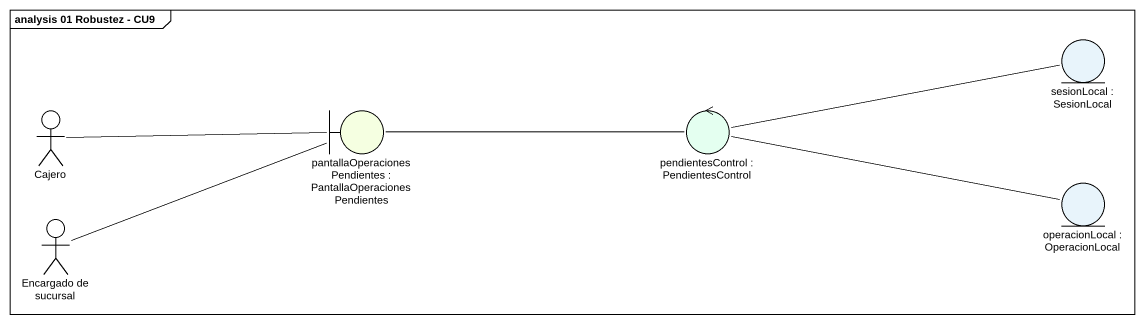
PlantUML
@startuml
mainframe analysis 01 Robustez - CU9
entity "sesionLocal : SesionLocal" as sesionLocal #E8F4FB
actor Cajero
boundary "pantallaOperacionesPendientes : PantallaOperacionesPendientes" as pantallaOperacionesPendiente #F5FFE1
control "pendientesControl : PendientesControl" as pendientesControl #E4FFF0
actor "Encargado de sucursal" as Encargado_de_sucursal
entity "operacionLocal : OperacionLocal" as operacionLocal #E8F4FB
Cajero -right- pantallaOperacionesPendiente
pantallaOperacionesPendiente -right- pendientesControl
pendientesControl -right- sesionLocal
pendientesControl -left- pantallaOperacionesPendiente
pendientesControl -right- operacionLocal
Encargado_de_sucursal -right- pantallaOperacionesPendiente
@enduml
